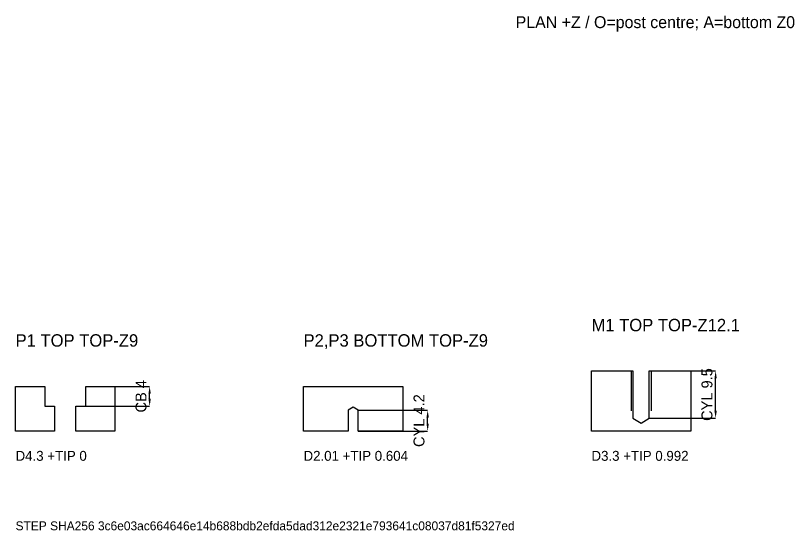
# Model space of a CAD drawing. Header units: millimetres. Extents: x -118 to 171, y -164 to 94.
# Drawn here: x -118.2 to 38.7, y -164.4 to -60.7 of the extents above; entities that cross this region are included whole.
import ezdxf

# ---------------------------------------------------------------- set-up
doc = ezdxf.new("R2010")
doc.units = ezdxf.units.MM
for name, color, linetype in [('DIMENSIONS', 3, 'CONTINUOUS'), ('NOTES', 7, 'CONTINUOUS'), ('SECTION', 7, 'CONTINUOUS')]:
    doc.layers.add(name, color=color, linetype=linetype)
doc.dimstyles.get("Standard").update_dxf_attribs({"dimtxt": 2.5, "dimasz": 2.5, "dimexe": 1.25, "dimexo": 0.625, "dimtad": 1, "dimcen": 2.5, "dimazin": 3, "dimtfac": 1, "dimtmove": 0, "dimatfit": 3})

# ---------------------------------------------------------------- blocks, each defined once
blk = doc.blocks.new('_CLOSEDFILLED')
at = {"color": 0, "linetype": 'BYBLOCK'}
blk.add_solid([(-1, 0.16), (0, 0), (-1, -0.16)], dxfattribs=at)
blk = doc.blocks.new('*D10')
for p, q in [((-104.1, -135.4), (-91.22, -135.4)), ((-91.22, -137.9), (-91.22, -136.9)), ((-104.1, -139.4), (-91.22, -139.4))]:
    blk.add_line(p, q)
at = {"layer": 'Defpoints'}
for p in [(-104.1, -135.4), (-104.1, -139.4), (-91.22, -139.4)]:
    blk.add_point(p, dxfattribs=at)
at = {"layer": 'DIMENSIONS', "xscale": 1.5, "yscale": 1.5}
for p, rotation in [((-91.22, -135.4), 90), ((-91.22, -139.4), 270)]:
    blk.add_blockref('_CLOSEDFILLED', p, dxfattribs=dict(at, rotation=rotation))
at = {"layer": 'DIMENSIONS', "insert": (-92.95, -137.4), "char_height": 2.2, "attachment_point": 5, "rotation": 90}
blk.add_mtext('CB 4', dxfattribs=at)
blk = doc.blocks.new('*D11')
for p, q in [((-49.22, -140.2), (-35.22, -140.2)), ((-35.22, -142.9), (-35.22, -141.7)), ((-49.22, -144.4), (-35.22, -144.4))]:
    blk.add_line(p, q)
at = {"layer": 'Defpoints'}
for p in [(-49.22, -140.2), (-49.22, -144.4), (-35.22, -144.4)]:
    blk.add_point(p, dxfattribs=at)
at = {"layer": 'DIMENSIONS', "xscale": 1.5, "yscale": 1.5}
for p, rotation in [((-35.22, -140.2), 90), ((-35.22, -144.4), 270)]:
    blk.add_blockref('_CLOSEDFILLED', p, dxfattribs=dict(at, rotation=rotation))
at = {"layer": 'DIMENSIONS', "insert": (-36.95, -142.3), "char_height": 2.2, "attachment_point": 5, "rotation": 90}
blk.add_mtext('CYL 4.2', dxfattribs=at)
blk = doc.blocks.new('*D12')
for p, q in [((9.43, -132.3), (22.78, -132.3)), ((22.78, -140.3), (22.78, -133.8)), ((9.43, -141.8), (22.78, -141.8))]:
    blk.add_line(p, q)
at = {"layer": 'Defpoints'}
for p in [(9.43, -132.3), (9.43, -141.8), (22.78, -141.8)]:
    blk.add_point(p, dxfattribs=at)
at = {"layer": 'DIMENSIONS', "xscale": 1.5, "yscale": 1.5}
for p, rotation in [((22.78, -132.3), 90), ((22.78, -141.8), 270)]:
    blk.add_blockref('_CLOSEDFILLED', p, dxfattribs=dict(at, rotation=rotation))
at = {"layer": 'DIMENSIONS', "insert": (21.05, -137.05), "char_height": 2.2, "attachment_point": 5, "rotation": 90}
blk.add_mtext('CYL 9.5', dxfattribs=at)

msp = doc.modelspace()

# ---------------------------------------------------------------- linework, layer by layer
at = {"layer": 'SECTION'}
for p, q in [((5.77791, -132.3), (5.77791, -140.3)), ((9.77791, -132.3), (9.77791, -140.3))]:
    msp.add_line(p, q, dxfattribs=at)
for points in [[(17.77791, -132.3), (17.77791, -144.4), (-2.22209, -144.4), (-2.22209, -132.3), (6.12791, -132.3), (6.12791, -141.8), (7.77791, -142.792), (9.42791, -141.8), (9.42791, -132.3)], [(-118.22209, -144.4), (-118.22209, -135.4), (-112.34709, -135.4), (-112.34709, -139.4), (-110.37209, -139.4), (-110.37209, -144.4)], [(-98.22209, -135.4), (-98.22209, -144.4), (-106.07209, -144.4), (-106.07209, -139.4), (-104.09709, -139.4), (-104.09709, -135.4)], [(-60.22209, -144.4), (-60.22209, -135.4), (-40.22209, -135.4), (-40.22209, -144.4), (-49.21709, -144.4), (-49.21709, -140.2), (-50.22209, -139.596), (-51.22709, -140.2), (-51.22709, -144.4)]]:
    msp.add_lwpolyline(points, close=True, dxfattribs=at)

# ---------------------------------------------------------------- texts
at = {"layer": 'NOTES'}
for s, height, p in [('PLAN +Z / O=post centre; A=bottom Z0', 2.4, (-17.5, -63.22209)), ('M1 TOP TOP-Z12.1', 2.5, (-2.22209, -124.3)), ('P1 TOP TOP-Z9', 2.5, (-118.22209, -127.4)), ('P2,P3 BOTTOM TOP-Z9', 2.5, (-60.22209, -127.4)), ('D4.3 +TIP 0', 2, (-118.22209, -150.4)), ('D2.01 +TIP 0.604', 2, (-60.22209, -150.4)), ('D3.3 +TIP 0.992', 2, (-2.22209, -150.4)), ('STEP SHA256 3c6e03ac664646e14b688bdb2efda5dad312e2321e793641c08037d81f5327ed', 1.8, (-118.22209, -164.4))]:
    msp.add_text(s, height=height, dxfattribs=at).set_placement(p)

# ---------------------------------------------------------------- dimensions: what is measured, and where the dimension line sits
at = {"layer": 'DIMENSIONS'}
for base, p1, p2, text, picture, middle in [((22.77791, -141.8), (9.42791, -141.8), (9.42791, -132.3), 'CYL 9.5', '*D12', (21.05291, -137.05)), ((-91.22209, -139.4), (-104.09709, -139.4), (-104.09709, -135.4), 'CB 4', '*D10', (-92.94709, -137.4)), ((-35.22209, -144.4), (-49.21709, -144.4), (-49.21709, -140.2), 'CYL 4.2', '*D11', (-36.94709, -142.3))]:
    dim = msp.add_linear_dim(base=base, p1=p1, p2=p2, angle=90, text=text, dimstyle='Standard', override={"dimtxt": 2.2, "dimasz": 1.5, "dimdec": 4, "dimdsep": 46}, dxfattribs=at)
    dim.commit()
    dim.dimension.update_dxf_attribs({"geometry": picture, "text_midpoint": middle})

doc.saveas('drawing.dxf')
